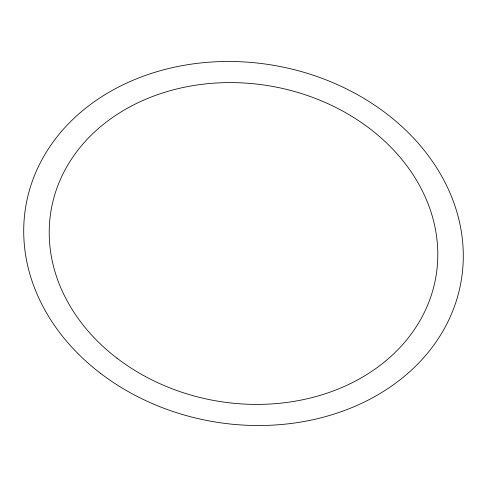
<?xml version="1.0" encoding="UTF-8"?>
<svg xmlns="http://www.w3.org/2000/svg" width="487" height="487" viewBox="0 0 487 487"><rect width="100%" height="100%" fill="white"/><g stroke="black" fill="none" stroke-linecap="round" stroke-linejoin="round"><path stroke-width="0.73" d="M100.389 373.231A220.873 180.707 9.9 0 0 459.521 289.205A220.873 180.707 9.9 0 0 170.59 68.064A220.873 180.707 9.9 0 0 100.389 373.231M116.99 358.182A195.25 159.742 9.9 0 0 434.465 283.903A195.25 159.742 9.9 0 0 179.046 88.415A195.25 159.742 9.9 0 0 116.99 358.182"/></g></svg>
